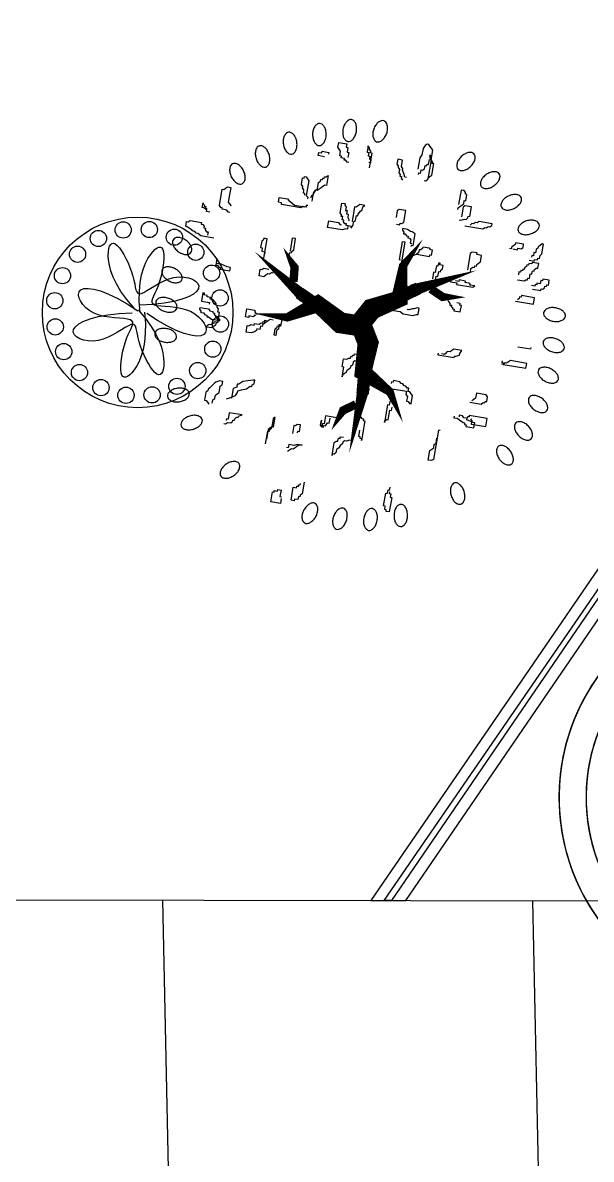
# Model space of a CAD drawing. Extents: x 652 to 897, y 187 to 370.
# Drawn here: x 821.88 to 828.03, y 218.01 to 230.29 of the extents above; entities that cross this region are included whole.
import ezdxf

# ---------------------------------------------------------------- set-up
doc = ezdxf.new("R2010")
doc.units = 0
doc.linetypes.add('HIDDEN2', pattern=[4.7625, 3.175, -1.5875])
doc.layers.get('0').update_dxf_attribs({"linetype": 'CONTINUOUS'})
for name, color, linetype in [('40', 3, 'CONTINUOUS'), ('BULDING', 2, 'CONTINUOUS'), ('ROAD', 1, 'CONTINUOUS'), ('ROAD1', 7, 'CONTINUOUS'), ('植物平面', 104, 'CONTINUOUS')]:
    doc.layers.add(name, color=color, linetype=linetype)

# ---------------------------------------------------------------- blocks, each defined once
blk = doc.blocks.new('PLANT72')
for p, q in [((627, 2202), (745, 2202)), ((627, 2143), (627, 2202)), ((745, 2202), (745, 2084)), ((-673, 2084), (-633, 2084)), ((-673, 1907), (-673, 2084)), ((-633, 2084), (-633, 2064)), ((-633, 2064), (-614, 2064)), ((-614, 2064), (-614, 2025)), ((391, 2045), (410, 2064)), ((391, 1907), (391, 2045)), ((410, 2084), (430, 2084)), ((410, 2064), (410, 2084)), ((430, 2123), (469, 2123)), ((430, 2084), (430, 2123)), ((469, 2143), (509, 2143)), ((469, 2123), (469, 2143)), ((509, 2143), (509, 1986)), ((647, 2123), (627, 2123)), ((647, 2045), (647, 2123)), ((686, 2045), (647, 2045)), ((686, 2064), (686, 2045)), ((725, 2064), (686, 2064)), ((725, 2084), (725, 2064)), ((745, 2084), (725, 2084)), ((-653, 1907), (-673, 1907)), ((-653, 1868), (-653, 1907)), ((-614, 2025), (-594, 2025)), ((-594, 2025), (-594, 1868)), ((430, 1946), (430, 1927)), ((450, 1946), (430, 1946)), ((450, 1966), (450, 1946)), ((469, 1966), (450, 1966)), ((469, 1986), (469, 1966)), ((509, 1986), (469, 1986)), ((-633, 1868), (-653, 1868)), ((-633, 1848), (-633, 1868)), ((-633, 1828), (-633, 1789)), ((-614, 1828), (-633, 1828)), ((-614, 1868), (-614, 1828)), ((-594, 1868), (-614, 1868)), ((76, 1494), (95, 1514)), ((76, 1455), (76, 1494)), ((95, 1514), (115, 1514)), ((115, 1533), (115, 1376)), ((115, 1514), (115, 1533)), ((548, 1494), (528, 1474)), ((568, 1514), (548, 1494)), ((548, 1474), (587, 1494)), ((587, 1533), (568, 1514)), ((607, 1533), (587, 1533)), ((587, 1494), (647, 1494)), ((627, 1553), (607, 1533)), ((647, 1573), (627, 1553)), ((647, 1533), (666, 1533)), ((647, 1494), (647, 1533)), ((922, 1533), (922, 1376)), ((-1086, 1376), (-1066, 1395)), ((-1086, 1022), (-1086, 1376)), ((-1066, 1395), (-1027, 1395)), ((-1027, 1395), (-1027, 1277)), ((16, 1376), (36, 1395)), ((16, 1356), (16, 1376)), ((36, 1395), (56, 1435)), ((56, 1435), (76, 1455)), ((115, 1376), (95, 1356)), ((489, 1474), (548, 1474)), ((528, 1474), (489, 1474)), ((902, 1376), (902, 1356)), ((922, 1376), (902, 1376)), ((922, 1356), (922, 1474)), ((1434, 1376), (1414, 1356)), ((1454, 1376), (1434, 1376)), ((-1047, 1258), (-1066, 1238)), ((-1066, 1238), (-1066, 1199)), ((-1027, 1277), (-1047, 1258)), ((-200, 1297), (-200, 1277)), ((-200, 1061), (-200, 1297)), ((-200, 1277), (-180, 1277)), ((-180, 1277), (-180, 1258)), ((-180, 1258), (-161, 1258)), ((-161, 1258), (-161, 1179)), ((-102, 1317), (-62, 1317)), ((-62, 1317), (-23, 1336)), ((-23, 1336), (-3, 1336)), ((-3, 1336), (16, 1356)), ((56, 1297), (16, 1297)), ((56, 1317), (56, 1297)), ((76, 1317), (56, 1317)), ((76, 1356), (76, 1317)), ((95, 1356), (76, 1356)), ((548, 1317), (548, 1238)), ((568, 1317), (548, 1317)), ((548, 1238), (587, 1238)), ((568, 1336), (568, 1317)), ((587, 1238), (607, 1258)), ((607, 1258), (627, 1258)), ((627, 1258), (627, 1356)), ((863, 1317), (863, 1199)), ((883, 1317), (863, 1317)), ((902, 1356), (883, 1336)), ((883, 1317), (902, 1336)), ((883, 1336), (883, 1317)), ((883, 1218), (883, 1317)), ((902, 1336), (922, 1356)), ((1296, 1258), (1257, 1238)), ((1257, 1238), (1414, 1238)), ((1296, 1277), (1296, 1258)), ((1316, 1277), (1296, 1277)), ((1336, 1297), (1316, 1277)), ((1336, 1317), (1336, 1297)), ((1355, 1317), (1336, 1317)), ((1375, 1356), (1355, 1336)), ((1355, 1336), (1355, 1317)), ((1414, 1356), (1375, 1356)), ((1414, 1317), (1434, 1317)), ((1414, 1238), (1414, 1317)), ((1434, 1317), (1434, 1336)), ((-1066, 1199), (-1086, 1179)), ((-1086, 1179), (-1086, 1120)), ((213, 1159), (213, 1100)), ((233, 1159), (213, 1159)), ((253, 1199), (233, 1159)), ((272, 1199), (253, 1199)), ((272, 1218), (272, 1199)), ((292, 1218), (272, 1218)), ((272, 1179), (292, 1179)), ((272, 1081), (272, 1179)), ((312, 1199), (292, 1218)), ((292, 1218), (312, 1199)), ((292, 1179), (292, 1218)), ((312, 1140), (312, 1199)), ((312, 1199), (312, 1140)), ((863, 1199), (883, 1218)), ((1631, 1120), (1611, 1100)), ((1611, 1100), (1611, 1061)), ((1631, 1159), (1631, 1120)), ((1690, 1159), (1670, 1179)), ((1710, 1140), (1690, 1159)), ((1729, 1140), (1710, 1140)), ((1729, 1041), (1729, 1140)), ((-1106, 1022), (-1086, 1022)), ((-476, 1002), (-476, 884)), ((-456, 1002), (-476, 1002)), ((-436, 1022), (-456, 1002)), ((-436, 1041), (-436, 1022)), ((-436, 825), (-436, 1041)), ((-180, 1061), (-200, 1061)), ((-180, 1041), (-180, 1061)), ((-161, 1041), (-180, 1041)), ((-141, 1022), (-161, 1041)), ((-121, 1022), (-141, 1022)), ((135, 1081), (272, 1081)), ((1355, 963), (1316, 943)), ((1375, 1022), (1355, 982)), ((1355, 982), (1355, 963)), ((1434, 1061), (1375, 1022)), ((1414, 1061), (1434, 1061)), ((1414, 943), (1414, 1061)), ((1473, 1081), (1434, 1061)), ((1592, 1041), (1572, 1022)), ((1572, 1022), (1572, 943)), ((1611, 1061), (1592, 1041)), ((1651, 923), (1690, 982)), ((1690, 982), (1710, 1002)), ((1710, 1022), (1729, 1041)), ((1710, 1002), (1710, 1022)), ((-1637, 884), (-1637, 786)), ((-1460, 884), (-1637, 884)), ((-1500, 923), (-1500, 864)), ((-1401, 923), (-1500, 923)), ((-1500, 864), (-1480, 864)), ((-1480, 864), (-1401, 845)), ((-1460, 845), (-1460, 884)), ((-1440, 825), (-1460, 845)), ((-1401, 904), (-1401, 923)), ((-1381, 904), (-1401, 904)), ((-1401, 845), (-1401, 825)), ((-1401, 805), (-1401, 825)), ((-1401, 825), (-1362, 825)), ((-1381, 884), (-1381, 904)), ((-1362, 884), (-1381, 884)), ((-1283, 845), (-1362, 884)), ((-1362, 825), (-1342, 805)), ((-1303, 805), (-1303, 825)), ((-1244, 845), (-1283, 845)), ((-1244, 825), (-1244, 845)), ((-495, 884), (-495, 845)), ((-476, 884), (-495, 884)), ((-456, 825), (-436, 825)), ((-456, 786), (-456, 825)), ((1198, 864), (1178, 845)), ((1178, 845), (1178, 805)), ((1198, 884), (1198, 864)), ((1218, 884), (1198, 884)), ((1198, 805), (1257, 825)), ((1257, 923), (1218, 884)), ((1316, 943), (1257, 923)), ((1257, 825), (1316, 845)), ((1316, 845), (1355, 884)), ((1355, 884), (1375, 884)), ((1375, 923), (1414, 943)), ((1375, 884), (1375, 923)), ((1572, 943), (1552, 923)), ((1552, 923), (1552, 884)), ((1552, 884), (1592, 884)), ((1592, 884), (1631, 904)), ((1631, 904), (1651, 923)), ((-1637, 786), (-1421, 786)), ((-1421, 805), (-1401, 805)), ((-1421, 786), (-1421, 805)), ((-1342, 805), (-1303, 805)), ((-692, 766), (-712, 766)), ((-712, 766), (-712, 668)), ((-673, 746), (-692, 766)), ((-653, 746), (-673, 746)), ((-653, 687), (-653, 746)), ((-633, 668), (-653, 687)), ((-476, 766), (-456, 786)), ((-476, 746), (-476, 766)), ((1178, 805), (1198, 805)), ((-1598, 589), (-1598, 530)), ((-1578, 589), (-1598, 589)), ((-1578, 608), (-1578, 589)), ((-1559, 608), (-1578, 608)), ((-1539, 628), (-1559, 608)), ((-1401, 628), (-1539, 628)), ((-1460, 569), (-1440, 589)), ((-1460, 510), (-1460, 569)), ((-1440, 589), (-1421, 608)), ((-712, 668), (-692, 648)), ((-692, 648), (-673, 628)), ((-673, 628), (-653, 628)), ((-653, 628), (-653, 589)), ((-653, 589), (-633, 589)), ((-633, 628), (-633, 668)), ((-436, 628), (-633, 628)), ((-633, 589), (-614, 569)), ((-614, 569), (-594, 569)), ((-594, 569), (-574, 549)), ((-574, 549), (-554, 549)), ((-554, 549), (-535, 530)), ((-456, 549), (-436, 549)), ((-456, 530), (-456, 549)), ((-436, 549), (-436, 569)), ((115, 530), (135, 549)), ((135, 549), (154, 569)), ((154, 589), (154, 471)), ((154, 569), (154, 589)), ((-1598, 530), (-1578, 510)), ((-1578, 510), (-1460, 510)), ((-535, 530), (-456, 530)), ((56, 431), (76, 451)), ((56, 392), (56, 431)), ((76, 471), (95, 490)), ((76, 451), (76, 471)), ((95, 490), (115, 510)), ((115, 510), (115, 530)), ((154, 471), (174, 471)), ((174, 471), (174, 372)), ((-3, 372), (36, 372)), ((36, 372), (56, 392)), ((56, 294), (36, 294)), ((56, 313), (56, 294)), ((76, 313), (56, 313)), ((76, 333), (76, 313)), ((95, 333), (76, 333)), ((95, 353), (95, 333)), ((115, 353), (95, 353)), ((135, 372), (115, 353)), ((174, 372), (135, 372)), ((1788, 274), (1848, 274)), ((1788, 254), (1788, 274)), ((1848, 274), (1848, 254)), ((-1125, 136), (-1125, 117)), ((-929, 136), (-1125, 136)), ((-929, 117), (-929, 136)), ((1001, 156), (1021, 176)), ((1001, 117), (1001, 156)), ((1021, 235), (1040, 235)), ((1021, 176), (1021, 235)), ((1040, 156), (1021, 136)), ((1021, 136), (1021, 117)), ((1040, 235), (1040, 156)), ((1178, 117), (1198, 136)), ((1198, 156), (1218, 156)), ((1198, 136), (1198, 156)), ((1218, 195), (1257, 195)), ((1218, 156), (1218, 195)), ((1237, 136), (1218, 117)), ((1296, 136), (1237, 136)), ((1257, 215), (1277, 235)), ((1257, 195), (1257, 215)), ((1277, 235), (1316, 254)), ((1296, 156), (1296, 136)), ((1336, 156), (1296, 156)), ((1316, 254), (1375, 254)), ((1355, 176), (1336, 156)), ((1375, 176), (1355, 176)), ((1375, 254), (1375, 176)), ((1710, 176), (1710, 156)), ((1729, 176), (1710, 176)), ((1710, 156), (1729, 156)), ((1729, 195), (1749, 215)), ((1769, 195), (1729, 195)), ((1729, 195), (1729, 176)), ((1729, 176), (1729, 195)), ((1729, 176), (1808, 176)), ((1729, 156), (1729, 176)), ((1749, 156), (1729, 156)), ((1729, 156), (1729, 77)), ((1749, 235), (1769, 254)), ((1749, 215), (1749, 235)), ((1749, 136), (1749, 156)), ((1769, 136), (1749, 136)), ((1769, 254), (1788, 254)), ((1769, 215), (1769, 195)), ((1788, 215), (1769, 215)), ((1769, 117), (1769, 136)), ((1808, 235), (1788, 215)), ((1828, 235), (1808, 235)), ((1808, 176), (1848, 156)), ((1848, 254), (1828, 235)), ((1848, 156), (1867, 156)), ((1867, 156), (1867, 136)), ((1867, 136), (1887, 136)), ((1887, 136), (1907, 117)), ((-1992, 117), (-1992, 58)), ((-1716, 117), (-1992, 117)), ((-1992, 58), (-1795, 58)), ((-1795, 58), (-1775, 77)), ((-1775, 77), (-1755, 97)), ((-1755, 97), (-1736, 97)), ((-1736, 97), (-1716, 117)), ((-1716, 117), (-1696, 117)), ((-1716, 97), (-1716, 117)), ((-1696, 97), (-1716, 97)), ((-1696, 77), (-1696, 97)), ((-1185, 77), (-1204, 38)), ((-1204, 38), (-1106, 38)), ((-1145, 117), (-1185, 97)), ((-1185, 97), (-1185, 77)), ((-1125, 117), (-1145, 117)), ((-1106, 38), (-1086, 58)), ((-1086, 58), (-1066, 77)), ((-1066, 77), (-1027, 77)), ((-1027, 97), (-1007, 117)), ((-1027, 77), (-1027, 97)), ((-1007, 117), (-968, 117)), ((981, 117), (1001, 117)), ((981, 38), (981, 117)), ((1001, 97), (981, 97)), ((1001, 117), (1001, 97)), ((1021, 117), (1001, 117)), ((1080, 58), (1119, 58)), ((1119, 58), (1139, 77)), ((1139, 77), (1158, 97)), ((1158, 97), (1178, 117)), ((1178, 77), (1158, 77)), ((1178, 97), (1178, 77)), ((1198, 97), (1178, 97)), ((1198, 117), (1198, 97)), ((1218, 117), (1198, 117)), ((1296, 18), (1257, 18)), ((1296, 38), (1316, 38)), ((1316, -1), (1296, 18)), ((1316, 58), (1375, 58)), ((1316, 38), (1316, 58)), ((1375, 77), (1414, 77)), ((1375, 58), (1375, 77)), ((1414, 77), (1414, -21)), ((1729, 77), (1749, 77)), ((1749, 77), (1749, 38)), ((1749, 38), (1769, 18)), ((1788, 117), (1769, 117)), ((1769, 18), (1769, -1)), ((1788, 97), (1788, 117)), ((1808, 97), (1788, 97)), ((1808, 77), (1808, 97)), ((1848, 77), (1808, 77)), ((1867, 58), (1848, 77)), ((1966, 58), (1867, 58)), ((1907, 117), (1946, 117)), ((1946, 117), (1946, 97)), ((1946, 97), (1966, 77)), ((1966, 77), (1966, 58)), ((-2011, -120), (-2011, -139)), ((-1854, -120), (-2011, -120)), ((1316, -21), (1316, -1)), ((1414, -21), (1316, -21)), ((1769, -1), (1788, -1)), ((1788, -1), (1788, -21)), ((1788, -21), (1808, -41)), ((1808, -41), (1828, -60)), ((1828, -60), (1867, -60)), ((1867, -21), (1867, -1)), ((1966, -21), (1867, -21)), ((1867, -60), (1867, -80)), ((1867, -80), (1907, -80)), ((1907, -80), (1907, -100)), ((1907, -100), (1946, -100)), ((1946, -100), (1946, -120)), ((1946, -120), (1966, -120)), ((1966, -120), (1966, -21)), ((-614, -297), (-614, -375)), ((-594, -297), (-614, -297)), ((-614, -375), (-594, -375)), ((-554, -277), (-594, -297)), ((-594, -375), (-554, -356)), ((-436, -277), (-554, -277)), ((-554, -356), (-535, -356)), ((-535, -356), (-495, -336)), ((-495, -336), (-476, -336)), ((-397, -297), (-436, -277)), ((-318, -297), (-397, -297)), ((-299, -316), (-318, -297)), ((-1106, -415), (-1106, -493)), ((-1027, -415), (-1106, -415)), ((-1106, -493), (-1086, -493)), ((-1086, -493), (-1086, -513)), ((-1086, -513), (-1047, -513)), ((-1027, -434), (-1027, -415)), ((-1007, -434), (-1027, -434)), ((-1007, -454), (-1007, -434)), ((-988, -454), (-1007, -454)), ((-988, -474), (-988, -454)), ((-968, -474), (-988, -474)), ((-968, -493), (-968, -474)), ((-948, -513), (-968, -493)), ((-929, -533), (-948, -513)), ((-929, -552), (-929, -533)), ((1158, -513), (1178, -513)), ((1178, -493), (1198, -493)), ((1178, -513), (1178, -493)), ((1198, -493), (1218, -474)), ((1218, -474), (1237, -474)), ((1237, -474), (1257, -454)), ((1296, -533), (1237, -533)), ((1257, -454), (1277, -434)), ((1277, -434), (1336, -434)), ((1316, -513), (1296, -533)), ((1336, -513), (1316, -513)), ((1336, -434), (1336, -513)), ((1808, -434), (1690, -434)), ((1690, -434), (1690, -474)), ((1690, -474), (1729, -474)), ((1729, -474), (1808, -493)), ((1808, -454), (1808, -434)), ((1828, -454), (1808, -454)), ((1808, -493), (1867, -493)), ((1848, -474), (1828, -454)), ((1867, -474), (1848, -474)), ((1867, -552), (1867, -474)), ((-1952, -651), (-1952, -729)), ((-1736, -651), (-1952, -651)), ((-1775, -690), (-1755, -670)), ((1316, -651), (1316, -887)), ((-1952, -729), (-1795, -729)), ((-1795, -710), (-1775, -710)), ((-1795, -729), (-1795, -710)), ((-1775, -710), (-1775, -690)), ((-1204, -729), (-1224, -749)), ((-1224, -749), (-1165, -749)), ((-1007, -729), (-1204, -729)), ((-1165, -749), (-1165, -769)), ((-1165, -769), (-1106, -769)), ((-1106, -769), (-1106, -788)), ((-1106, -788), (-1027, -788)), ((-1027, -769), (-988, -769)), ((-1027, -788), (-1027, -769)), ((-1007, -749), (-1007, -729)), ((-929, -749), (-1007, -749)), ((-929, -769), (-929, -749)), ((-909, -769), (-929, -769)), ((-771, -788), (-771, -848)), ((-751, -788), (-771, -788)), ((-751, -710), (-751, -788)), ((-712, -828), (-712, -749)), ((1001, -788), (981, -808)), ((981, -808), (981, -946)), ((1001, -769), (1001, -788)), ((1021, -769), (1001, -769)), ((1021, -749), (1021, -769)), ((1040, -749), (1021, -749)), ((1021, -946), (1021, -788)), ((1040, -729), (1040, -749)), ((1316, -729), (1316, -710)), ((1355, -729), (1316, -729)), ((1355, -769), (1355, -729)), ((1375, -769), (1355, -769)), ((1375, -848), (1375, -769)), ((1946, -788), (2104, -788)), ((2025, -848), (2025, -808)), ((2104, -788), (2143, -808)), ((2143, -808), (2163, -808)), ((2163, -808), (2182, -828)), ((-2090, -907), (-2090, -966)), ((-2071, -907), (-2090, -907)), ((-2071, -887), (-2071, -907)), ((-2051, -887), (-2071, -887)), ((-2031, -848), (-2051, -867)), ((-2051, -867), (-2051, -887)), ((-2011, -848), (-2031, -848)), ((-2011, -828), (-2011, -848)), ((-1913, -828), (-2011, -828)), ((-2011, -946), (-1992, -946)), ((-2011, -966), (-2011, -946)), ((-1992, -907), (-1952, -907)), ((-1992, -946), (-1992, -907)), ((-1952, -887), (-1933, -887)), ((-1952, -907), (-1952, -887)), ((-1933, -867), (-1893, -867)), ((-1933, -887), (-1933, -867)), ((-1854, -946), (-1854, -1005)), ((-1834, -946), (-1854, -946)), ((-1834, -926), (-1834, -946)), ((-1815, -926), (-1834, -926)), ((-1795, -907), (-1815, -926)), ((-1716, -907), (-1795, -907)), ((-1145, -946), (-1165, -966)), ((-1145, -907), (-1145, -946)), ((-1106, -1123), (-1106, -926)), ((-791, -867), (-810, -887)), ((-810, -887), (-810, -926)), ((-810, -926), (-771, -926)), ((-791, -848), (-791, -867)), ((-771, -848), (-791, -848)), ((-771, -926), (-771, -946)), ((-771, -946), (-751, -946)), ((-751, -907), (-732, -907)), ((-751, -946), (-751, -907)), ((-732, -828), (-712, -828)), ((-732, -907), (-732, -828)), ((-318, -887), (-318, -1123)), ((-279, -907), (-299, -907)), ((-279, -1123), (-279, -907)), ((981, -946), (1021, -946)), ((1316, -887), (1355, -887)), ((1355, -867), (1375, -848)), ((1355, -887), (1355, -867)), ((2044, -848), (2025, -848)), ((2064, -867), (2044, -848)), ((2064, -887), (2064, -867)), ((2084, -887), (2064, -887)), ((2084, -907), (2084, -887)), ((2104, -926), (2084, -907)), ((2123, -926), (2104, -926)), ((2123, -946), (2123, -926)), ((2261, -946), (2123, -946)), ((2182, -828), (2202, -828)), ((2202, -828), (2241, -848)), ((2241, -848), (2281, -867)), ((2281, -926), (2261, -946)), ((2281, -867), (2300, -867)), ((2300, -926), (2281, -926)), ((2300, -867), (2300, -926)), ((-2090, -966), (-2011, -966)), ((-1933, -1084), (-1933, -1143)), ((-1913, -1084), (-1933, -1084)), ((-1893, -1064), (-1913, -1084)), ((-1893, -1044), (-1893, -1064)), ((-1874, -1044), (-1893, -1044)), ((-1874, -1005), (-1874, -1044)), ((-1854, -1005), (-1874, -1005)), ((-1795, -1084), (-1775, -1064)), ((-1795, -1103), (-1795, -1084)), ((-1775, -1044), (-1755, -1044)), ((-1775, -1064), (-1775, -1044)), ((-1755, -1025), (-1736, -1025)), ((-1755, -1044), (-1755, -1025)), ((-1736, -1005), (-1716, -1005)), ((-1736, -1025), (-1736, -1005)), ((-1716, -1005), (-1716, -966)), ((-1224, -1025), (-1244, -1044)), ((-1244, -1044), (-1244, -1123)), ((-1204, -1005), (-1224, -1025)), ((-1204, -985), (-1204, -1005)), ((-1185, -985), (-1204, -985)), ((-1185, -966), (-1185, -985)), ((-1165, -966), (-1185, -966)), ((-653, -1025), (-653, -1084)), ((-633, -1025), (-653, -1025)), ((-653, -1084), (-633, -1084)), ((-633, -1005), (-633, -1025)), ((-476, -1005), (-633, -1005)), ((-633, -1084), (-614, -1103)), ((-535, -1084), (-515, -1064)), ((-535, -1103), (-535, -1084)), ((-515, -1064), (-495, -1064)), ((-495, -1025), (-476, -1005)), ((-495, -1064), (-495, -1025)), ((-436, -985), (-476, -1005)), ((-397, -1084), (-397, -1103)), ((2044, -1084), (2084, -1084)), ((2084, -1084), (2084, -1103)), ((-1933, -1143), (-1854, -1143)), ((-1933, -1202), (-1933, -1241)), ((-1913, -1202), (-1933, -1202)), ((-1913, -1182), (-1913, -1202)), ((-1874, -1182), (-1913, -1182)), ((-1874, -1162), (-1874, -1182)), ((-1815, -1162), (-1874, -1162)), ((-1854, -1123), (-1815, -1123)), ((-1854, -1143), (-1854, -1123)), ((-1854, -1221), (-1834, -1221)), ((-1854, -1261), (-1854, -1221)), ((-1834, -1221), (-1834, -1202)), ((-1815, -1103), (-1795, -1103)), ((-1815, -1123), (-1815, -1103)), ((-1244, -1123), (-1185, -1123)), ((-1185, -1123), (-1185, -1143)), ((-1185, -1143), (-1125, -1143)), ((-1125, -1143), (-1106, -1123)), ((-614, -1103), (-535, -1103)), ((-417, -1103), (-417, -1241)), ((-397, -1103), (-417, -1103)), ((-377, -1123), (-397, -1123)), ((-377, -1162), (-377, -1123)), ((-358, -1182), (-377, -1162)), ((-338, -1182), (-358, -1182)), ((-338, -1202), (-338, -1182)), ((-318, -1202), (-338, -1202)), ((-318, -1123), (-279, -1123)), ((-299, -1221), (-318, -1202)), ((-279, -1221), (-299, -1221)), ((-279, -1241), (-279, -1221)), ((351, -1182), (332, -1221)), ((332, -1221), (332, -1261)), ((351, -1202), (410, -1202)), ((391, -1162), (410, -1162)), ((391, -1202), (391, -1162)), ((410, -1162), (450, -1143)), ((410, -1202), (410, -1221)), ((410, -1221), (430, -1221)), ((430, -1221), (450, -1241)), ((450, -1143), (627, -1143)), ((489, -1202), (469, -1202)), ((509, -1221), (489, -1202)), ((627, -1221), (509, -1221)), ((627, -1143), (627, -1221)), ((1808, -1123), (1828, -1123)), ((1828, -1221), (1808, -1202)), ((1828, -1123), (1848, -1143)), ((1848, -1241), (1828, -1221)), ((1848, -1143), (1907, -1143)), ((1907, -1143), (1907, -1162)), ((1907, -1162), (1926, -1162)), ((1926, -1162), (1946, -1182)), ((1946, -1182), (1946, -1379)), ((2084, -1103), (2123, -1123)), ((2104, -1123), (2084, -1123)), ((2104, -1143), (2104, -1123)), ((2123, -1143), (2104, -1143)), ((2123, -1123), (2143, -1123)), ((2123, -1162), (2123, -1143)), ((2143, -1162), (2123, -1162)), ((2143, -1123), (2143, -1182)), ((2143, -1182), (2143, -1162)), ((-1933, -1241), (-1952, -1261)), ((-1952, -1261), (-1952, -1379)), ((-1913, -1359), (-1893, -1339)), ((-1893, -1320), (-1874, -1300)), ((-1893, -1339), (-1893, -1320)), ((-1874, -1261), (-1854, -1261)), ((-1874, -1300), (-1874, -1261)), ((-1696, -1280), (-1716, -1300)), ((-1716, -1300), (-1716, -1339)), ((-1716, -1339), (-1618, -1339)), ((-1657, -1280), (-1696, -1280)), ((-1657, -1261), (-1657, -1280)), ((-1598, -1261), (-1657, -1261)), ((-1618, -1320), (-1598, -1300)), ((-1618, -1339), (-1618, -1320)), ((-1598, -1300), (-1578, -1280)), ((-1578, -1261), (-1559, -1261)), ((-1578, -1280), (-1578, -1261)), ((-417, -1241), (-377, -1261)), ((-377, -1261), (-358, -1261)), ((-358, -1261), (-318, -1280)), ((-318, -1280), (-259, -1280)), ((-259, -1261), (-279, -1241)), ((-259, -1280), (-259, -1261)), ((-239, -1339), (-259, -1359)), ((-220, -1339), (-239, -1339)), ((-220, -1320), (-220, -1339)), ((-180, -1320), (-220, -1320)), ((292, -1339), (292, -1359)), ((312, -1339), (292, -1339)), ((332, -1261), (312, -1280)), ((312, -1280), (312, -1339)), ((351, -1438), (351, -1261)), ((391, -1280), (391, -1261)), ((410, -1300), (391, -1280)), ((410, -1339), (410, -1300)), ((430, -1339), (410, -1339)), ((430, -1379), (430, -1339)), ((450, -1241), (450, -1261)), ((450, -1261), (469, -1261)), ((469, -1261), (469, -1300)), ((469, -1300), (489, -1300)), ((489, -1300), (489, -1320)), ((489, -1320), (509, -1339)), ((509, -1339), (509, -1457)), ((922, -1339), (962, -1339)), ((922, -1359), (922, -1339)), ((1060, -1339), (942, -1339)), ((962, -1339), (981, -1320)), ((981, -1320), (1218, -1320)), ((1099, -1359), (1060, -1339)), ((1218, -1320), (1218, -1339)), ((1218, -1339), (1257, -1339)), ((1257, -1339), (1257, -1398)), ((1848, -1418), (1848, -1241)), ((-1952, -1379), (-1933, -1379)), ((-1933, -1379), (-1913, -1359)), ((-1283, -1477), (-1303, -1497)), ((-1263, -1477), (-1283, -1477)), ((-1244, -1457), (-1263, -1477)), ((-1224, -1457), (-1244, -1457)), ((-1204, -1438), (-1224, -1457)), ((-988, -1438), (-1204, -1438)), ((-1106, -1497), (-1086, -1477)), ((-1086, -1477), (-1066, -1477)), ((-1066, -1477), (-1047, -1457)), ((-259, -1359), (-259, -1497)), ((-180, -1497), (-161, -1477)), ((-161, -1477), (-161, -1398)), ((253, -1457), (233, -1477)), ((233, -1477), (292, -1477)), ((272, -1398), (253, -1418)), ((253, -1418), (253, -1457)), ((292, -1359), (272, -1398)), ((292, -1477), (312, -1457)), ((312, -1457), (332, -1438)), ((332, -1438), (351, -1438)), ((450, -1379), (430, -1379)), ((450, -1418), (450, -1379)), ((469, -1438), (450, -1418)), ((469, -1457), (469, -1438)), ((509, -1457), (469, -1457)), ((863, -1418), (863, -1516)), ((863, -1497), (883, -1477)), ((883, -1477), (883, -1457)), ((902, -1359), (922, -1359)), ((922, -1457), (922, -1438)), ((942, -1477), (922, -1457)), ((942, -1654), (942, -1477)), ((962, -1477), (962, -1497)), ((1139, -1379), (1099, -1359)), ((1158, -1398), (1139, -1379)), ((1257, -1398), (1158, -1398)), ((1887, -1418), (1848, -1418)), ((1907, -1398), (1887, -1418)), ((1926, -1379), (1907, -1398)), ((1946, -1379), (1926, -1379)), ((-1303, -1497), (-1303, -1516)), ((-1303, -1516), (-1145, -1516)), ((-1145, -1516), (-1125, -1497)), ((-1125, -1497), (-1106, -1497)), ((-1027, -1556), (-1027, -1674)), ((-1007, -1556), (-1027, -1556)), ((-988, -1516), (-1007, -1536)), ((-1007, -1536), (-1007, -1556)), ((-968, -1516), (-988, -1516)), ((-929, -1497), (-968, -1516)), ((-909, -1497), (-929, -1497)), ((-929, -1654), (-929, -1536)), ((-870, -1615), (-870, -1635)), ((-259, -1497), (-180, -1497)), ((745, -1635), (765, -1615)), ((765, -1615), (784, -1595)), ((784, -1595), (804, -1576)), ((804, -1576), (824, -1556)), ((824, -1556), (843, -1556)), ((843, -1556), (824, -1576)), ((824, -1576), (824, -1654)), ((843, -1556), (863, -1516)), ((863, -1516), (843, -1556)), ((863, -1516), (863, -1497)), ((962, -1497), (981, -1497)), ((981, -1497), (981, -1536)), ((981, -1536), (1001, -1556)), ((1001, -1556), (1001, -1576)), ((1001, -1576), (1021, -1595)), ((1021, -1595), (1021, -1674)), ((-1027, -1674), (-948, -1674)), ((-948, -1674), (-929, -1654)), ((-948, -1733), (-948, -1812)), ((-929, -1733), (-948, -1733)), ((-909, -1674), (-929, -1694)), ((-929, -1694), (-929, -1733)), ((-889, -1654), (-909, -1674)), ((-870, -1635), (-889, -1654)), ((-870, -1851), (-870, -1674)), ((725, -1635), (745, -1635)), ((725, -1753), (725, -1635)), ((745, -1733), (725, -1753)), ((765, -1733), (745, -1733)), ((765, -1713), (765, -1733)), ((784, -1713), (765, -1713)), ((784, -1694), (784, -1713)), ((804, -1694), (784, -1694)), ((824, -1654), (804, -1674)), ((804, -1674), (804, -1694)), ((962, -1674), (942, -1654)), ((981, -1694), (962, -1674)), ((1001, -1694), (981, -1694)), ((1001, -1674), (1001, -1694)), ((1021, -1674), (1001, -1674)), ((-948, -1812), (-929, -1812)), ((-929, -1812), (-929, -1831)), ((-929, -1831), (-909, -1851)), ((-909, -1851), (-870, -1851)), ((-436, -1890), (-456, -1910)), ((-417, -1890), (-436, -1890)), ((-200, -1890), (-180, -1890)), ((-180, -1890), (-161, -1930)), ((-141, -1871), (-161, -1851)), ((-141, -1890), (-141, -1871)), ((-121, -1890), (-141, -1890)), ((-121, -1910), (-121, -1890)), ((-476, -1949), (-495, -1969)), ((-495, -1969), (-495, -2107)), ((-456, -1930), (-476, -1949)), ((-456, -2146), (-456, -1910)), ((-456, -1910), (-456, -1930)), ((-377, -2008), (-397, -2028)), ((-397, -2028), (-397, -2067)), ((-358, -2008), (-377, -2008)), ((-358, -1969), (-358, -2008)), ((-338, -1969), (-358, -1969)), ((-338, -1949), (-338, -1969)), ((-318, -2146), (-318, -2008)), ((-161, -1930), (-141, -1969)), ((-141, -1969), (-141, -1989)), ((-141, -1989), (-121, -2008)), ((-102, -1930), (-121, -1910)), ((-121, -2008), (-121, -2087)), ((-102, -1969), (-102, -1930)), ((-82, -1989), (-102, -1969)), ((-82, -2008), (-82, -1989)), ((-62, -2028), (-82, -2008)), ((-62, -2087), (-62, -2028)), ((253, -1930), (253, -2107)), ((253, -1989), (272, -1989)), ((253, -2028), (253, -1989)), ((272, -2028), (253, -2028)), ((272, -2067), (272, -2028)), ((509, -1949), (528, -1949)), ((528, -1949), (548, -1969)), ((528, -2067), (528, -2008)), ((548, -1969), (568, -1969)), ((568, -1969), (568, -1989)), ((568, -1989), (607, -1989)), ((607, -1989), (607, -2008)), ((607, -2008), (627, -2008)), ((627, -2008), (627, -2067)), ((765, -2028), (765, -2008)), ((843, -2028), (765, -2028)), ((804, -1969), (883, -1969)), ((843, -2008), (843, -2028)), ((883, -2008), (843, -2008)), ((883, -1969), (883, -2008)), ((-495, -2107), (-476, -2107)), ((-476, -2107), (-476, -2126)), ((-476, -2126), (-456, -2146)), ((-456, -2146), (-456, -2264)), ((-436, -2146), (-456, -2146)), ((-436, -2166), (-456, -2146)), ((-456, -2146), (-456, -2185)), ((-436, -2087), (-436, -2146)), ((-417, -2087), (-436, -2087)), ((-436, -2205), (-436, -2166)), ((-417, -2067), (-417, -2087)), ((-397, -2067), (-417, -2067)), ((-338, -2185), (-318, -2146)), ((-121, -2087), (-62, -2087)), ((253, -2107), (272, -2107)), ((292, -2067), (272, -2067)), ((272, -2107), (272, -2126)), ((272, -2126), (292, -2146)), ((292, -2107), (292, -2067)), ((312, -2107), (292, -2107)), ((292, -2146), (292, -2166)), ((292, -2166), (312, -2166)), ((312, -2185), (312, -2107)), ((312, -2166), (312, -2185)), ((548, -2067), (528, -2067)), ((548, -2126), (548, -2067)), ((568, -2126), (548, -2126)), ((568, -2166), (568, -2126)), ((666, -2166), (568, -2166)), ((627, -2067), (647, -2087)), ((647, -2087), (666, -2107)), ((666, -2107), (666, -2166)), ((-456, -2185), (-436, -2185)), ((-456, -2264), (-436, -2284)), ((-436, -2185), (-436, -2205)), ((-436, -2284), (-417, -2303)), ((-417, -2303), (-397, -2323)), ((-377, -2323), (-358, -2303)), ((-358, -2303), (-338, -2264)), ((-338, -2264), (-338, -2185)), ((-397, -2323), (-377, -2323))]:
    blk.add_line(p, q)
for points in [[(-465, 2343, 0.149288), (-494, 2334, 0.107078), (-523, 2304, 0.075624), (-540, 2264, 0.062435), (-547, 2211, 0.062435), (-541, 2158, 0.075624), (-524, 2118, 0.107078), (-496, 2088, 0.149288), (-467, 2079, 0.149288), (-438, 2087, 0.107078), (-410, 2117, 0.075624), (-392, 2157, 0.062435), (-385, 2210, 0.062435), (-391, 2263, 0.075624), (-408, 2304, 0.107078), (-437, 2334, 0.149288)], [(-83, 2393, 0.149288), (-113, 2389, 0.107078), (-146, 2365, 0.075624), (-170, 2327, 0.062435), (-185, 2276, 0.062435), (-187, 2223, 0.075624), (-177, 2180, 0.107078), (-153, 2146, 0.149288), (-127, 2133, 0.149288), (-97, 2137, 0.107078), (-64, 2162, 0.075624), (-40, 2199, 0.062435), (-25, 2250, 0.062435), (-23, 2303, 0.075624), (-33, 2346, 0.107078), (-56, 2380, 0.149288)], [(302, 2384, 0.149288), (272, 2384, 0.107078), (235, 2365, 0.075624), (206, 2332, 0.062435), (183, 2284, 0.062435), (173, 2232, 0.075624), (176, 2188, 0.107078), (194, 2151, 0.149288), (218, 2133, 0.149288), (248, 2132, 0.107078), (285, 2152, 0.075624), (314, 2185, 0.062435), (337, 2233, 0.062435), (348, 2285, 0.075624), (344, 2329, 0.107078), (326, 2366, 0.149288)], [(-835, 2233, 0.149288), (-862, 2220, 0.107078), (-886, 2186, 0.075624), (-897, 2143, 0.062435), (-895, 2090, 0.062435), (-881, 2039, 0.075624), (-858, 2001, 0.107078), (-825, 1976, 0.149288), (-795, 1972, 0.149288), (-768, 1985, 0.107078), (-744, 2019, 0.075624), (-733, 2061, 0.062435), (-735, 2114, 0.062435), (-749, 2166, 0.075624), (-772, 2203, 0.107078), (-805, 2228, 0.149288)], [(1383, 2002, 0.149288), (1356, 2016, 0.107078), (1315, 2016, 0.075624), (1274, 2000, 0.062435), (1232, 1967, 0.062435), (1199, 1926, 0.075624), (1182, 1885, 0.107078), (1181, 1843, 0.149288), (1195, 1817, 0.149288), (1221, 1803, 0.107078), (1263, 1803, 0.075624), (1304, 1819, 0.062435), (1346, 1852, 0.062435), (1379, 1894, 0.075624), (1396, 1934, 0.107078), (1397, 1976, 0.149288)], [(-1500, 1848, 0.149288), (-1521, 1827, 0.107078), (-1534, 1788, 0.075624), (-1531, 1744, 0.062435), (-1513, 1694, 0.062435), (-1484, 1649, 0.075624), (-1450, 1621, 0.107078), (-1411, 1607, 0.149288), (-1381, 1612, 0.149288), (-1360, 1633, 0.107078), (-1347, 1672, 0.075624), (-1350, 1716, 0.062435), (-1368, 1766, 0.062435), (-1397, 1811, 0.075624), (-1431, 1839, 0.107078), (-1470, 1853, 0.149288)], [(1954, 1489, 0.149288), (1934, 1511, 0.107078), (1894, 1523, 0.075624), (1850, 1520, 0.062435), (1800, 1502, 0.062435), (1756, 1473, 0.075624), (1727, 1439, 0.107078), (1713, 1400, 0.149288), (1718, 1371, 0.149288), (1739, 1349, 0.107078), (1778, 1337, 0.075624), (1822, 1339, 0.062435), (1873, 1357, 0.062435), (1917, 1387, 0.075624), (1945, 1420, 0.107078), (1959, 1459, 0.149288)], [(-2013, 1277, 0.149288), (-2027, 1250, 0.107078), (-2027, 1209, 0.075624), (-2010, 1168, 0.062435), (-1978, 1126, 0.062435), (-1936, 1093, 0.075624), (-1896, 1076, 0.107078), (-1854, 1075, 0.149288), (-1828, 1089, 0.149288), (-1813, 1115, 0.107078), (-1814, 1156, 0.075624), (-1830, 1197, 0.062435), (-1862, 1240, 0.062435), (-1904, 1272, 0.075624), (-1945, 1289, 0.107078), (-1986, 1290, 0.149288)], [(2173, 1171, 0.149288), (2156, 1196, 0.107078), (2119, 1215, 0.075624), (2075, 1219, 0.062435), (2023, 1209, 0.062435), (1974, 1187, 0.075624), (1941, 1158, 0.107078), (1921, 1122, 0.149288), (1921, 1092, 0.149288), (1938, 1067, 0.107078), (1975, 1049, 0.075624), (2019, 1045, 0.062435), (2072, 1054, 0.062435), (2120, 1076, 0.075624), (2153, 1105, 0.107078), (2173, 1141, 0.149288)], [(-2196, 938, 0.149288), (-2206, 909, 0.107078), (-2199, 869, 0.075624), (-2177, 831, 0.062435), (-2138, 794, 0.062435), (-2092, 768, 0.075624), (-2049, 758, 0.107078), (-2008, 763, 0.149288), (-1984, 781, 0.149288), (-1974, 809, 0.107078), (-1981, 850, 0.075624), (-2003, 888, 0.062435), (-2042, 925, 0.062435), (-2088, 951, 0.075624), (-2131, 961, 0.107078), (-2172, 956, 0.149288)], [(-2325, 574, 0.149288), (-2330, 545, 0.107078), (-2317, 506, 0.075624), (-2289, 472, 0.062435), (-2245, 442, 0.062435), (-2195, 423, 0.075624), (-2151, 420, 0.107078), (-2111, 431, 0.149288), (-2090, 453, 0.149288), (-2085, 482, 0.107078), (-2098, 522, 0.075624), (-2126, 556, 0.062435), (-2170, 586, 0.062435), (-2220, 604, 0.075624), (-2264, 608, 0.107078), (-2304, 596, 0.149288)], [(2449, 455, 0.149288), (2440, 483, 0.107078), (2411, 512, 0.075624), (2370, 530, 0.062435), (2318, 537, 0.062435), (2265, 530, 0.075624), (2224, 514, 0.107078), (2194, 485, 0.149288), (2185, 457, 0.149288), (2194, 428, 0.107078), (2223, 399, 0.075624), (2264, 381, 0.062435), (2316, 374, 0.062435), (2369, 381, 0.075624), (2410, 397, 0.107078), (2440, 426, 0.149288)], [(-2394, 196, 0.149288), (-2395, 165, 0.107078), (-2376, 129, 0.075624), (-2343, 100, 0.062435), (-2295, 77, 0.062435), (-2243, 66, 0.075624), (-2199, 70, 0.107078), (-2161, 88, 0.149288), (-2144, 112, 0.149288), (-2143, 142, 0.107078), (-2163, 179, 0.075624), (-2196, 208, 0.062435), (-2244, 231, 0.062435), (-2296, 241, 0.075624), (-2340, 238, 0.107078), (-2377, 220, 0.149288)], [(2500, 73, 0.149288), (2496, 102, 0.107078), (2471, 136, 0.075624), (2434, 159, 0.062435), (2383, 174, 0.062435), (2330, 176, 0.075624), (2287, 166, 0.107078), (2253, 143, 0.149288), (2239, 116, 0.149288), (2243, 86, 0.107078), (2268, 53, 0.075624), (2305, 29, 0.062435), (2356, 14, 0.062435), (2409, 12, 0.075624), (2452, 22, 0.107078), (2486, 46, 0.149288)], [(-2404, -190, 0.149288), (-2400, -219, 0.107078), (-2375, -253, 0.075624), (-2338, -276, 0.062435), (-2287, -291, 0.062435), (-2234, -293, 0.075624), (-2191, -283, 0.107078), (-2157, -260, 0.149288), (-2144, -233, 0.149288), (-2148, -203, 0.107078), (-2172, -170, 0.075624), (-2210, -146, 0.062435), (-2261, -131, 0.062435), (-2314, -129, 0.075624), (-2357, -139, 0.107078), (-2391, -163, 0.149288)], [(2490, -313, 0.149288), (2491, -283, 0.107078), (2471, -246, 0.075624), (2438, -217, 0.062435), (2390, -194, 0.062435), (2338, -183, 0.075624), (2294, -187, 0.107078), (2257, -205, 0.149288), (2240, -229, 0.149288), (2239, -259, 0.107078), (2258, -296, 0.075624), (2291, -325, 0.062435), (2339, -348, 0.062435), (2391, -358, 0.075624), (2435, -355, 0.107078), (2473, -337, 0.149288)], [(-2353, -572, 0.149288), (-2345, -600, 0.107078), (-2315, -629, 0.075624), (-2275, -647, 0.062435), (-2222, -654, 0.062435), (-2169, -648, 0.075624), (-2129, -631, 0.107078), (-2098, -602, 0.149288), (-2089, -574, 0.149288), (-2098, -545, 0.107078), (-2128, -516, 0.075624), (-2168, -498, 0.062435), (-2221, -491, 0.062435), (-2274, -498, 0.075624), (-2314, -515, 0.107078), (-2344, -543, 0.149288)], [(2420, -691, 0.149288), (2426, -662, 0.107078), (2412, -623, 0.075624), (2384, -589, 0.062435), (2340, -559, 0.062435), (2290, -540, 0.075624), (2247, -537, 0.107078), (2207, -548, 0.149288), (2186, -570, 0.149288), (2180, -599, 0.107078), (2194, -639, 0.075624), (2222, -673, 0.062435), (2266, -703, 0.062435), (2316, -721, 0.075624), (2359, -725, 0.107078), (2399, -713, 0.149288)], [(-1859, -1606, 0.149288), (-1838, -1628, 0.107078), (-1799, -1640, 0.075624), (-1755, -1637, 0.062435), (-1704, -1619, 0.062435), (-1660, -1590, 0.075624), (-1632, -1556, 0.107078), (-1618, -1517, 0.149288), (-1623, -1488, 0.149288), (-1643, -1466, 0.107078), (-1683, -1454, 0.075624), (-1727, -1456, 0.062435), (-1777, -1474, 0.062435), (-1821, -1504, 0.075624), (-1850, -1537, 0.107078), (-1864, -1576, 0.149288)], [(1874, -1700, 0.149288), (1893, -1676, 0.107078), (1898, -1635, 0.075624), (1889, -1592, 0.062435), (1863, -1545, 0.062435), (1827, -1506, 0.075624), (1790, -1483, 0.107078), (1749, -1475, 0.149288), (1721, -1485, 0.149288), (1702, -1509, 0.107078), (1696, -1550, 0.075624), (1706, -1593, 0.062435), (1731, -1639, 0.062435), (1768, -1679, 0.075624), (1805, -1702, 0.107078), (1846, -1709, 0.149288)], [(-1593, -1885, 0.149288), (-1569, -1903, 0.107078), (-1528, -1909, 0.075624), (-1485, -1900, 0.062435), (-1439, -1874, 0.062435), (-1400, -1838, 0.075624), (-1377, -1801, 0.107078), (-1369, -1760, 0.149288), (-1379, -1731, 0.149288), (-1402, -1713, 0.107078), (-1443, -1707, 0.075624), (-1486, -1717, 0.062435), (-1533, -1742, 0.062435), (-1572, -1778, 0.075624), (-1595, -1816, 0.107078), (-1603, -1857, 0.149288)], [(1595, -1965, 0.149288), (1617, -1944, 0.107078), (1629, -1905, 0.075624), (1626, -1861, 0.062435), (1609, -1811, 0.062435), (1579, -1766, 0.075624), (1546, -1738, 0.107078), (1507, -1724, 0.149288), (1477, -1729, 0.149288), (1455, -1750, 0.107078), (1443, -1789, 0.075624), (1446, -1833, 0.062435), (1463, -1883, 0.062435), (1493, -1928, 0.075624), (1526, -1956, 0.107078), (1565, -1970, 0.149288)], [(-1287, -2119, 0.149288), (-1261, -2134, 0.107078), (-1220, -2133, 0.075624), (-1179, -2117, 0.062435), (-1136, -2084, 0.062435), (-1103, -2043, 0.075624), (-1087, -2002, 0.107078), (-1085, -1961, 0.149288), (-1099, -1934, 0.149288), (-1126, -1920, 0.107078), (-1167, -1920, 0.075624), (-1208, -1936, 0.062435), (-1250, -1969, 0.062435), (-1283, -2011, 0.075624), (-1300, -2051, 0.107078), (-1301, -2093, 0.149288)], [(1278, -2184, 0.149288), (1302, -2167, 0.107078), (1321, -2129, 0.075624), (1325, -2086, 0.062435), (1315, -2033, 0.062435), (1293, -1985, 0.075624), (1264, -1951, 0.107078), (1228, -1932, 0.149288), (1198, -1932, 0.149288), (1173, -1949, 0.107078), (1155, -1986, 0.075624), (1151, -2030, 0.062435), (1160, -2082, 0.062435), (1183, -2131, 0.075624), (1211, -2164, 0.107078), (1248, -2184, 0.149288)], [(-949, -2303, 0.149288), (-920, -2313, 0.107078), (-879, -2306, 0.075624), (-842, -2283, 0.062435), (-805, -2245, 0.062435), (-779, -2198, 0.075624), (-769, -2155, 0.107078), (-774, -2114, 0.149288), (-792, -2090, 0.149288), (-820, -2080, 0.107078), (-861, -2087, 0.075624), (-899, -2110, 0.062435), (-935, -2148, 0.062435), (-962, -2195, 0.075624), (-972, -2238, 0.107078), (-966, -2279, 0.149288)], [(930, -2350, 0.149288), (957, -2337, 0.107078), (981, -2303, 0.075624), (992, -2260, 0.062435), (991, -2207, 0.062435), (976, -2156, 0.075624), (953, -2119, 0.107078), (920, -2093, 0.149288), (891, -2089, 0.149288), (864, -2102, 0.107078), (840, -2136, 0.075624), (829, -2178, 0.062435), (830, -2231, 0.062435), (845, -2283, 0.075624), (868, -2320, 0.107078), (900, -2346, 0.149288)], [(179, -2510, 0.149288), (209, -2506, 0.107078), (242, -2482, 0.075624), (265, -2445, 0.062435), (281, -2393, 0.062435), (283, -2340, 0.075624), (272, -2298, 0.107078), (249, -2263, 0.149288), (222, -2250, 0.149288), (192, -2254, 0.107078), (159, -2279, 0.075624), (136, -2316, 0.062435), (120, -2367, 0.062435), (118, -2420, 0.075624), (129, -2463, 0.107078), (152, -2497, 0.149288)], [(561, -2460, 0.149288), (590, -2451, 0.107078), (619, -2421, 0.075624), (636, -2381, 0.062435), (643, -2328, 0.062435), (637, -2275, 0.075624), (620, -2235, 0.107078), (591, -2205, 0.149288), (563, -2196, 0.149288), (534, -2204, 0.107078), (505, -2234, 0.075624), (488, -2274, 0.062435), (481, -2327, 0.062435), (487, -2380, 0.075624), (504, -2421, 0.107078), (532, -2451, 0.149288)]]:
    blk.add_lwpolyline(points, format="xyb", close=True)
for points in [[(-121, 668, 150, 0, 0), (-82, 1474, 0, 0, 0)], [(-62, 884, 100, 100, 0), (76, 982, 100, 0, 0), (174, 1238, 0, 0, 0)], [(36, -60, 250, 250, 0), (-82, 136, 250, 200, 0), (-82, 490, 200, 100, 0), (-436, 668, 100, 0, 0), (-653, 1002, 0, 0, 0)], [(-102, 530, 150, 150, 0), (-121, 746, 150, 0, 0)], [(52, -48, 250, 250, 0), (281, -44, 250, 200, 0), (588, -221, 200, 100, 0), (919, -2, 100, 0, 0), (1317, 18, 0, 0, 0)], [(55, -68, 250, 250, 0), (-56, -268, 250, 200, 0), (-363, -445, 200, 100, 0), (-339, -841, 100, 0, 0), (-520, -1196, 0, 0, 0)], [(632, -223, 150, 150, 0), (829, -314, 150, 0, 0)], [(761, -275, 150, 0, 0), (1440, -713, 0, 0, 0)], [(-387, -482, 150, 150, 0), (-565, -607, 150, 0, 0)], [(919, -434, 100, 100, 0), (935, -603, 100, 0, 0), (1108, -816, 0, 0, 0)], [(-496, -568, 150, 0, 0), (-1215, -937, 0, 0, 0)], [(-713, -625, 100, 100, 0), (-868, -555, 100, 0, 0), (-1138, -597, 0, 0, 0)]]:
    blk.add_lwpolyline(points, format="xyseb")
for p in [(47, -57), (47, -60), (50, -59)]:
    blk.add_point(p)
blk = doc.blocks.new('ZYL')
at = {"layer": '植物平面'}
for points in [[(-0.005, -0.0092), (-0.0376, 0.0181), (-0.0643, 0.0443), (-0.0857, 0.0691), (-0.1023, 0.0926), (-0.1148, 0.1144), (-0.1238, 0.1346), (-0.1299, 0.1529), (-0.1337, 0.1692), (-0.1356, 0.1834), (-0.136, 0.1954), (-0.1347, 0.205), (-0.1319, 0.212), (-0.1277, 0.2165), (-0.1221, 0.2181), (-0.1152, 0.2169), (-0.1071, 0.2126), (-0.0978, 0.2053), (-0.0877, 0.1954), (-0.0771, 0.1833), (-0.0664, 0.1696), (-0.0559, 0.1547), (-0.046, 0.1393), (-0.037, 0.1237), (-0.0292, 0.1085), (-0.023, 0.0942), (-0.018, 0.0811), (-0.0137, 0.0697), (-0.0097, 0.0603), (-0.0055, 0.0532), (-0.0008, 0.0488), (0.0049, 0.0475), (0.0121, 0.0496), (0.021, 0.0553), (0.0317, 0.0639), (0.044, 0.0747), (0.0577, 0.0866), (0.0727, 0.0989), (0.0888, 0.1107), (0.1058, 0.1211), (0.1236, 0.1294), (0.1419, 0.1347), (0.1601, 0.1372), (0.1774, 0.1371), (0.1929, 0.1345), (0.2059, 0.1297), (0.2155, 0.1229), (0.2211, 0.1144), (0.2217, 0.1043), (0.2168, 0.0928), (0.2061, 0.0804), (0.1895, 0.0674), (0.1669, 0.0541), (0.1383, 0.0409), (0.1035, 0.0281), (0.0625, 0.0162), (0.0151, 0.0055)], [(-0.0302, -0.0052), (-0.0404, 0.0361), (-0.0465, 0.0729), (-0.0491, 0.1056), (-0.0487, 0.1343), (-0.0459, 0.1594), (-0.0413, 0.1809), (-0.0354, 0.1993), (-0.0288, 0.2147), (-0.022, 0.2273), (-0.0152, 0.2372), (-0.0085, 0.2442), (-0.0021, 0.2483), (0.0039, 0.2494), (0.0094, 0.2474), (0.0143, 0.2423), (0.0183, 0.2341), (0.0215, 0.2227), (0.0238, 0.2087), (0.0252, 0.1927), (0.0258, 0.1753), (0.0255, 0.1571), (0.0244, 0.1388), (0.0224, 0.1209), (0.0197, 0.1041), (0.0163, 0.0888), (0.0127, 0.0753), (0.0094, 0.0635), (0.0071, 0.0536), (0.0062, 0.0454), (0.0074, 0.0391), (0.0113, 0.0347), (0.0183, 0.0321), (0.0289, 0.0314), (0.0427, 0.0321), (0.0589, 0.0335), (0.077, 0.0351), (0.0964, 0.0362), (0.1163, 0.0362), (0.1362, 0.0346), (0.1554, 0.0307), (0.1734, 0.0242), (0.1896, 0.0155), (0.2034, 0.0052), (0.2144, -0.006), (0.2221, -0.0175), (0.2259, -0.0287), (0.2253, -0.0389), (0.2199, -0.0474), (0.2091, -0.0537), (0.1932, -0.0574), (0.1721, -0.0582), (0.146, -0.0556), (0.1151, -0.0494), (0.0795, -0.0391), (0.0394, -0.0245), (-0.0052, -0.0052)], [(-0.0141, -0.0015), (-0.0039, -0.0428), (0.0022, -0.0797), (0.0048, -0.1123), (0.0044, -0.1411), (0.0016, -0.1661), (-0.003, -0.1877), (-0.0089, -0.2061), (-0.0155, -0.2215), (-0.0223, -0.2341), (-0.0291, -0.244), (-0.0358, -0.2509), (-0.0422, -0.255), (-0.0482, -0.2561), (-0.0537, -0.2542), (-0.0585, -0.2491), (-0.0626, -0.2408), (-0.0658, -0.2295), (-0.0681, -0.2155), (-0.0695, -0.1995), (-0.0701, -0.1821), (-0.0698, -0.1639), (-0.0686, -0.1455), (-0.0667, -0.1276), (-0.064, -0.1108), (-0.0606, -0.0956), (-0.057, -0.0821), (-0.0537, -0.0703), (-0.0514, -0.0603), (-0.0505, -0.0522), (-0.0517, -0.0459), (-0.0556, -0.0414), (-0.0626, -0.0389), (-0.0732, -0.0382), (-0.087, -0.0389), (-0.1032, -0.0403), (-0.1213, -0.0418), (-0.1406, -0.0429), (-0.1606, -0.043), (-0.1805, -0.0414), (-0.1997, -0.0375), (-0.2177, -0.031), (-0.2338, -0.0223), (-0.2477, -0.012), (-0.2587, -0.0008), (-0.2663, 0.0107), (-0.2701, 0.0219), (-0.2696, 0.0321), (-0.2641, 0.0406), (-0.2534, 0.047), (-0.2374, 0.0507), (-0.2164, 0.0514), (-0.1903, 0.0489), (-0.1594, 0.0426), (-0.1238, 0.0324), (-0.0836, 0.0178), (-0.0391, -0.0015)], [(0.0112, -0.0134), (0.0438, -0.0407), (0.0705, -0.0669), (0.0918, -0.0917), (0.1085, -0.1152), (0.121, -0.137), (0.13, -0.1572), (0.1361, -0.1755), (0.1398, -0.1918), (0.1418, -0.206), (0.1421, -0.218), (0.1409, -0.2276), (0.1381, -0.2346), (0.1339, -0.2391), (0.1283, -0.2407), (0.1214, -0.2395), (0.1132, -0.2352), (0.1039, -0.2279), (0.0938, -0.218), (0.0833, -0.2059), (0.0725, -0.1922), (0.062, -0.1773), (0.0521, -0.1618), (0.0431, -0.1463), (0.0354, -0.1311), (0.0292, -0.1168), (0.0241, -0.1037), (0.0198, -0.0923), (0.0158, -0.0829), (0.0117, -0.0758), (0.007, -0.0714), (0.0013, -0.0701), (-0.0059, -0.0722), (-0.0149, -0.0779), (-0.0256, -0.0865), (-0.0379, -0.0972), (-0.0516, -0.1092), (-0.0665, -0.1215), (-0.0826, -0.1333), (-0.0996, -0.1437), (-0.1175, -0.152), (-0.1358, -0.1573), (-0.154, -0.1598), (-0.1712, -0.1597), (-0.1867, -0.1571), (-0.1997, -0.1523), (-0.2094, -0.1455), (-0.2149, -0.137), (-0.2156, -0.1269), (-0.2106, -0.1154), (-0.1999, -0.103), (-0.1833, -0.09), (-0.1608, -0.0767), (-0.1322, -0.0635), (-0.0974, -0.0507), (-0.0563, -0.0388), (-0.0089, -0.0281)]]:
    blk.add_lwpolyline(points, dxfattribs=at)
at = {"layer": '植物平面', "color": 213}
for centre, radius in [((-0.0049, 0.0003), 0.3584), ((-0.014, 0.3148), 0.0306), ((-0.1108, 0.2966), 0.0306), ((0.0836, 0.3022), 0.0306), ((-0.1972, 0.2494), 0.0306), ((0.1726, 0.2601), 0.0306), ((0.2442, 0.1925), 0.0306), ((-0.2647, 0.1778), 0.0306), ((0.2914, 0.1061), 0.0306), ((-0.3068, 0.0888), 0.0306), ((-0.3194, -0.0089), 0.0306), ((0.3096, 0.0094), 0.0306), ((-0.3012, -0.1056), 0.0306), ((0.297, -0.0882), 0.0306), ((-0.254, -0.192), 0.0306), ((0.2549, -0.1772), 0.0306), ((-0.1824, -0.2595), 0.0306), ((0.1874, -0.2488), 0.0306), ((-0.0934, -0.3017), 0.0306), ((0.0042, -0.3143), 0.0306), ((0.101, -0.296), 0.0306)]:
    blk.add_circle(centre, radius, dxfattribs=at)
blk = doc.blocks.new('PLANT90')
for radius, start, end in [(5000, 98.1984, 120.329), (5000, 53.1984, 75.329), (4350, 98.1984, 120.329), (4350, 53.1984, 75.329), (5000, 143.1984, 165.329), (4350, 143.1984, 165.329), (5000, 8.1984, 30.329), (4350, 8.1984, 30.329), (5000, 188.1984, 210.329), (4350, 188.1984, 210.329), (4350, 323.1984, 345.329), (5000, 323.1984, 345.329), (4350, 233.1984, 255.329), (4350, 278.1984, 300.329), (5000, 233.1984, 255.329), (5000, 278.1984, 300.329)]:
    blk.add_arc((121, -12), radius, start, end)

msp = doc.modelspace()

# ---------------------------------------------------------------- hatches: boundary and pattern name
h = msp.add_hatch()
h.set_pattern_fill('AR-SAND,_O', color=3, scale=0.015)
h.set_pattern_definition([(37.5, (621.5108, 27.919), (-0.0240005, 0.7341199), [0, -0.57912, 0, -0.6477, 0, -0.619125]), (7.5, (621.5108, 27.919), (0.674285, 1.0752377), [0, -0.31242, 0, -0.52197, 0, -0.200025]), (327.5, (621.04217, 27.919), (1.1864886, 0.0021558), [0, -0.1905, 0, -0.6858, 0, -0.89535]), (317.5, (621.0422, 27.919), (1.1453347, 0.334394), [0, -0.09525, 0, -0.44958, 0, -0.51435])])
h.paths.add_polyline_path([(841.7425, 220.7922), (844.2425, 220.7922), (844.2425, 219.2922), (841.7425, 219.2922)], flags=17)
edge = h.paths.add_edge_path()
edge.add_line((829.1277, 206.5875), (856.58, 206.6696))
edge.add_arc((856.574, 208.6696), 2, 270.17148, 416.7596)
edge.add_arc((874.7842, 236.4549), 31.221, 197.12927, 236.7596, ccw=False)
edge.add_arc((843.0368, 226.6704), 2, 17.12927, 162.50637)
edge.add_arc((811.3522, 236.6566), 31.221, 302.33636, 342.50637, ccw=False)
edge.add_arc((829.1218, 208.5875), 2, 122.33636, 270.17148)
edge = h.paths.add_edge_path()
edge.add_spline(control_points=[(842.9925, 221.8055), (842.4498, 221.8474), (840.847, 221.9712), (840.2988, 218.8708), (842.801, 216.0173), (843.9148, 209.5591), (837.0649, 205.7244), (831.3843, 208.0365), (831.1119, 212.5691), (832.7942, 213.9838), (833.5169, 214.5436)], knot_values=[0, 0, 0, 0, 1.4927238, 4.4089633, 6.4771037, 13.0711811, 20.5154085, 25.1461352, 28.9369472, 31.5781523, 31.5781523, 31.5781523, 31.5781523], degree=3, periodic=0)
edge.add_arc((836.0063, 212.356), 3.3139, -104.58332, 138.69162, ccw=False)
edge.add_spline(control_points=[(835.1718, 209.1488), (835.2786, 209.1196), (835.3898, 209.0942), (835.8052, 209.0191), (836.1253, 208.9962), (837.0178, 209.0288), (837.6072, 209.1565), (838.4628, 209.5014), (838.7615, 209.6574), (839.3048, 210.0122), (839.5479, 210.2099), (839.9644, 210.631), (840.1382, 210.8543), (840.4085, 211.3042), (840.5075, 211.5318), (840.6841, 212.1477), (840.7347, 212.565), (840.7113, 213.4558), (840.637, 213.9269), (840.4456, 214.5944), (840.3727, 214.803), (840.2066, 215.205), (840.1126, 215.3995), (839.9124, 215.7599), (839.8156, 215.9093), (839.5816, 216.2477), (839.4874, 216.3823), (839.3037, 216.6606), (839.2148, 216.8005), (839.0355, 217.1109), (838.9444, 217.2822), (838.7712, 217.6614), (838.689, 217.8708), (838.5444, 218.3412), (838.4867, 218.5977), (838.3737, 219.3517), (838.3682, 219.8388), (838.4497, 220.5754), (838.4932, 220.8239), (838.6194, 221.3213), (838.7004, 221.5674), (838.8911, 222.0086), (838.9897, 222.2013), (839.229, 222.5824), (839.3681, 222.7692), (839.7005, 223.1308), (839.8902, 223.3026), (840.2365, 223.5415), (840.3554, 223.6127), (840.6242, 223.7528), (840.7779, 223.8185), (841.102, 223.932), (841.2698, 223.9752), (841.6773, 224.0563), (841.9012, 224.0769), (842.3117, 224.0944), (842.4945, 224.09), (842.7784, 224.0774), (842.8902, 224.07), (842.9925, 224.0623)], knot_values=[0.1655059, 0.1655059, 0.1655059, 0.1655059, 0.6684229, 0.6684229, 1.9915818, 1.9915818, 4.329378, 4.329378, 5.6745949, 5.6745949, 7.0198119, 7.0198119, 8.3650289, 8.3650289, 9.7102458, 9.7102458, 11.5715676, 11.5715676, 13.4328893, 13.4328893, 14.3006174, 14.3006174, 15.1683455, 15.1683455, 16.0360736, 16.0360736, 16.4772108, 16.4772108, 16.8424768, 16.8424768, 17.2077428, 17.2077428, 17.5730089, 17.5730089, 17.9826944, 17.9826944, 18.7722208, 18.7722208, 19.1669841, 19.1669841, 19.5617473, 19.5617473, 19.8602924, 19.8602924, 20.1588375, 20.1588375, 20.4573826, 20.4573826, 20.6066552, 20.6066552, 20.788226, 20.788226, 21.0054458, 21.0054458, 21.3460429, 21.3460429, 21.68664, 21.68664, 21.9338763, 21.9338763, 21.9338763, 21.9338763], degree=3, periodic=0)
edge.add_spline(control_points=[(842.9925, 224.0623), (843.0948, 224.07), (843.2065, 224.0774), (843.4904, 224.09), (843.6732, 224.0944), (844.0838, 224.0769), (844.3077, 224.0563), (844.7151, 223.9752), (844.883, 223.932), (845.207, 223.8185), (845.3607, 223.7528), (845.6295, 223.6127), (845.7484, 223.5415), (846.0947, 223.3026), (846.2844, 223.1308), (846.6169, 222.7692), (846.756, 222.5824), (846.9952, 222.2013), (847.0938, 222.0086), (847.2845, 221.5674), (847.3656, 221.3213), (847.4918, 220.8239), (847.5352, 220.5754), (847.6167, 219.8388), (847.6112, 219.3517), (847.4983, 218.5977), (847.4406, 218.3412), (847.2959, 217.8708), (847.2138, 217.6614), (847.0406, 217.2822), (846.9494, 217.1109), (846.7701, 216.8005), (846.6813, 216.6606), (846.4976, 216.3823), (846.4034, 216.2477), (846.1694, 215.9093), (846.0726, 215.7599), (845.8723, 215.3995), (845.7784, 215.205), (845.6123, 214.803), (845.5394, 214.5944), (845.3479, 213.9269), (845.2736, 213.4558), (845.2502, 212.565), (845.3009, 212.1477), (845.4775, 211.5318), (845.5764, 211.3042), (845.8467, 210.8543), (846.0205, 210.631), (846.437, 210.2099), (846.6801, 210.0122), (847.2235, 209.6574), (847.5222, 209.5014), (848.3778, 209.1565), (848.9671, 209.0288), (849.8597, 208.9962), (850.1797, 209.0191), (850.5951, 209.0942), (850.7063, 209.1196), (850.8131, 209.1488)], knot_values=[0.1655059, 0.1655059, 0.1655059, 0.1655059, 0.4127423, 0.4127423, 0.7533394, 0.7533394, 1.0939364, 1.0939364, 1.3111562, 1.3111562, 1.4927271, 1.4927271, 1.6419996, 1.6419996, 1.9405447, 1.9405447, 2.2390898, 2.2390898, 2.5376349, 2.5376349, 2.9323982, 2.9323982, 3.3271614, 3.3271614, 4.1166879, 4.1166879, 4.5263734, 4.5263734, 4.8916394, 4.8916394, 5.2569054, 5.2569054, 5.6221715, 5.6221715, 6.0633086, 6.0633086, 6.9310367, 6.9310367, 7.7987648, 7.7987648, 8.6664929, 8.6664929, 10.5278147, 10.5278147, 12.3891364, 12.3891364, 13.7343534, 13.7343534, 15.0795704, 15.0795704, 16.4247873, 16.4247873, 17.7700043, 17.7700043, 20.1078005, 20.1078005, 21.4309594, 21.4309594, 21.9338763, 21.9338763, 21.9338763, 21.9338763], degree=3, periodic=0)
edge.add_arc((849.9787, 212.356), 3.3139, 41.8681, 284.58332, ccw=False)
edge.add_spline(control_points=[(852.4465, 214.5678), (853.1719, 213.9966), (854.8761, 212.581), (854.5998, 208.0365), (848.9205, 205.7244), (842.07, 209.5591), (843.184, 216.0173), (845.6861, 218.8708), (845.1379, 221.9712), (843.5351, 221.8474), (842.9925, 221.8055)], knot_values=[0, 0, 0, 0, 2.6703959, 6.4612078, 11.0919345, 18.536162, 25.1302393, 27.1983798, 30.1146193, 31.6073431, 31.6073431, 31.6073431, 31.6073431], degree=3, periodic=0)

# ---------------------------------------------------------------- linework, layer by layer
for points in [[(836.1728, 235.6308), (835.9252, 235.8001), (825.6477, 220.8049), (826.0244, 220.8043)], [(836.0285, 235.6837), (836.0368, 235.6781), (825.8727, 220.8046), (825.792, 220.8047)]]:
    msp.add_lwpolyline(points, close=True)
at = {"layer": 'BULDING', "color": 253, "linetype": 'HIDDEN2'}
msp.add_open_spline([(797.9634, 236.1345), (801.029, 237.2092), (810.0466, 237.0256), (822.5305, 225.8135), (833.6024, 248.5137), (812.8835, 245.9919), (804.0532, 241.2166), (800.164, 242.4514), (797.9634, 243.1234)], degree=3, knots=[221.808288, 221.808288, 221.808288, 221.808288, 231.6899305, 247.1201727, 259.2904909, 278.2257494, 283.4110832, 289.9880511, 289.9880511, 289.9880511, 289.9880511], dxfattribs=at)
at = {"layer": 'ROAD'}
msp.add_line((799.3925, 220.8466), (832.8551, 220.7935), dxfattribs=at)
msp.add_arc((811.3522, 236.6566), 26.721, 287.24608, 358.72435, dxfattribs=at)
at = {"layer": 'ROAD1'}
for p, q in [((823.5616, 212.8881), (823.3984, 220.8085)), ((827.5112, 215.3752), (827.3994, 220.8022))]:
    msp.add_line(p, q, dxfattribs=at)

# ---------------------------------------------------------------- block references
at = {"layer": '40'}
for name, p, xscale, yscale, zscale, rotation in [('PLANT72', (825.565, 226.9655), 0.0009047185839244856, 0.0009047171797647025, 0.0009047173121190754, 170.2989809988225), ('PLANT90', (829.9593, 221.8702), 0.0004499992355374575, 0.0004500006325542927, 0.00045, 125.4357428130346)]:
    msp.add_blockref(name, p, dxfattribs=dict(at, xscale=xscale, yscale=yscale, zscale=zscale, rotation=rotation))
at = {"layer": '植物平面', "xscale": 2.875000000931466, "yscale": 2.874999999767169, "zscale": 2.875, "rotation": 170.2989809886274}
msp.add_blockref('ZYL', (823.1126, 227.1642), dxfattribs=at)

doc.saveas('drawing.dxf')
